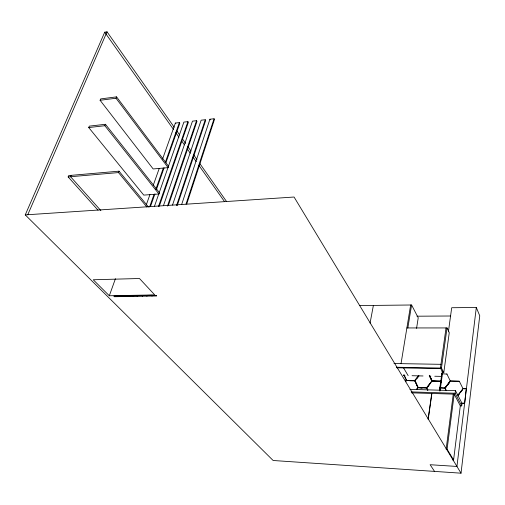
<?xml version="1.0" encoding="UTF-8"?>
<svg xmlns="http://www.w3.org/2000/svg" width="505" height="505" viewBox="0 0 505 505"><rect width="100%" height="100%" fill="white"/><g stroke="black" fill="none" stroke-linecap="round" stroke-linejoin="round"><path stroke-width="0.76" d="M174.257 127.279L107.022 31.815L104.712 32.194L25.25 214.89L273.136 460.497L461.021 473.185L479.75 315.833L476.316 307.488L451.704 307.728L448.383 331.861M462.107 403.287L464.632 403.375L466.254 388.661L463.117 388.572L457.871 395.888M476.316 307.488L456.943 466.45L430.115 464.72L434.546 471.399M428.24 419.137L431.895 393.464L454.191 394.152L460.314 405.824L461.715 405.875L462.031 403.331L455.459 390.662L409.927 389.336M452.84 458.376L452.644 459.922L453.585 459.979L460.314 405.824M461.715 405.875L455.125 393.243L455.459 390.662M453.263 394.121L446.142 449.172L447.095 449.229L453.585 459.979M447.095 449.229L454.191 394.152M446.029 327.941L440.436 368.057L442.79 372.538L443.8 372.564L449.267 332.637L447.026 327.934L406.885 327.947M443.8 372.564L441.458 368.076L447.026 327.934M439.457 390.92L441.831 373.725L446.957 374.11M442.165 374.003L442.184 371.15M439.71 390.447L439.874 387.922L445.038 388.339M440.051 388.01L441.117 380.227M441.332 378.674L441.831 373.725M440.07 390.939L440.486 387.941M440.512 387.752L442.437 373.738M442.689 371.926L442.475 373.454L441.869 373.441M442.576 374.079L442.79 372.538M428.101 419.131L431.756 393.464L411.543 392.84M416.562 328.376L418.228 317.809L411.594 304.988L359.383 305.575M401.033 363.651L410.647 305.001M407.844 327.947L411.594 304.988M370.07 323.08L373.384 305.418M186.023 204.089L214.051 118.763L209.91 119.224L181.661 204.475M186.749 203.963L214.48 119.426L214.051 118.763M176.548 205.535L205.257 119.736L201.154 120.19L172.514 205.074M177.211 205.63L205.693 120.398L205.257 119.736M168.316 205.623L196.982 121.358L196.546 120.701L192.481 121.149L163.525 205.453M167.439 206.128L196.546 120.701M158.494 206.507L187.91 121.654L183.883 122.096L154.397 206.482M159.309 206.204L188.352 122.305L187.91 121.654M158.936 194.002L159.41 192.632L105.444 124.287L89.322 126.13L88.728 127.55L143.755 195.107L158.936 194.002L104.863 125.72L88.728 127.55M168.14 167.647L168.601 166.328L116.567 96.865L100.659 98.911L100.091 100.274L153.16 168.948L168.14 167.647L116.011 98.235L116.567 96.865M149.594 206.993L154.05 194.356M155.824 189.325L163.323 168.064M165.343 162.332L179.357 122.601L175.368 123.043L162.578 159.024M150.49 206.501L154.94 193.863M156.512 189.407L164.1 167.849M165.93 162.642L179.805 123.245L179.357 122.601M146.223 205.043L149.916 194.659M153.261 185.247L159.239 168.417M109.314 295.76L93.236 279.764L139.481 278.501L154.751 294.926L109.314 295.76L115.424 278.709M146.917 207.088L118.486 172.577L119.022 171.176L68.724 175.563L68.156 176.933L98.008 210.175M104.863 125.72L105.444 124.287M71.142 175.355L70.574 176.725L100.867 210.604M27.769 214.726L107.022 31.815M457.947 394.923L463.028 388.749L459.31 381.25L450.435 381.029L445.082 387.973L446.344 390.611M458.319 395.301L459.215 394.127M460.566 392.366L462.359 390.024M440.196 388.282L439.899 387.733L444.918 387.872L450.271 380.928L446.849 385.839M445.953 386.994L444.918 387.872M446.117 387.095L445.082 387.973M447.462 385.359L449.69 382.462M422.167 387.853L418.165 387.474L426.63 387.714L431.87 380.972L429.269 375.461M427.918 390.188L426.788 387.808L432.027 381.067L440.745 381.281M427.735 386.754L430.588 383.08M427.893 386.855L428.846 385.631M416.492 389.399L417.925 387.562L414.769 380.637L417.925 387.562M416.65 389.494L418.083 387.657L426.7 388.162M416.65 389.664L417.61 388.44M404.038 374.716L406.645 380.429L414.813 380.366L418.601 375.531M405.49 381.641L406.443 380.429L414.971 380.637L418.797 375.714M416.587 379.009L418.954 375.985M405.338 381.546L406.291 380.334L405.502 381.818M100.091 100.274L116.011 98.235M68.156 176.933L118.486 172.577M25.25 214.89L294.061 197.026L461.021 473.185M119.022 295.867L123.946 295.779M128.327 295.696L129.747 295.671M139.885 295.488L142.757 295.438M147.233 295.356L152.314 295.261M416.947 316.199L450.725 316.004M393.969 363.531L440.96 364.326M396.299 367.23L441.458 368.076M396.804 367.798L440.739 368.631M403.413 375.531L404.985 375.562M412.055 375.72L423.02 375.973M429.282 376.111L430.853 376.149M434.767 376.238L441.818 376.395M429.465 375.278L432.065 380.795L440.6 381.004L440.871 381.42M409.631 380.776L414.927 380.909M439.931 381.534L432.027 381.067M464.038 388.875L466.254 388.661M422.085 388.036L418.083 387.657M411.108 391.905L455.125 393.243M464.493 403.104L461.475 403.268M118.183 296.075L118.744 296.643M123.113 295.987L123.674 296.561M127.5 295.911L128.055 296.479M132.48 295.823L133.036 296.391M136.912 295.741L137.461 296.315M141.943 295.652L142.492 296.227M146.418 295.57L146.968 296.151M151.506 295.482L152.049 296.056M119.022 171.176L148.495 207.05M104.712 32.194L173.486 129.438M175.765 132.657L178.953 137.171M181.686 141.034L184.42 144.897M187.153 148.76L190.341 153.268M193.074 157.131L196.262 161.638M198.995 165.501L224.504 201.571M176.984 131.148L179.711 135.018M182.438 138.888L185.619 143.407M187.885 146.633L191.067 151.147M193.794 155.016L196.975 159.529M199.702 163.399L226.505 201.457M175.368 123.043L175.822 123.687M209.91 119.224L210.345 119.881M403.356 367.577L408.141 375.632M415.167 380.827L418.323 387.745M432.065 380.795L429.944 376.244M431.87 380.972L429.42 375.733M440.707 381.553L441.231 382.683M450.435 381.029L459.31 381.25M446.811 373.826L450.416 381.212M444.886 388.061L446.155 390.7M426.542 387.897L427.678 390.277M403.842 374.893L406.449 380.606M156.032 295.4L113.846 296.157L114.408 296.725L156.569 295.981L156.032 295.4"/></g></svg>
